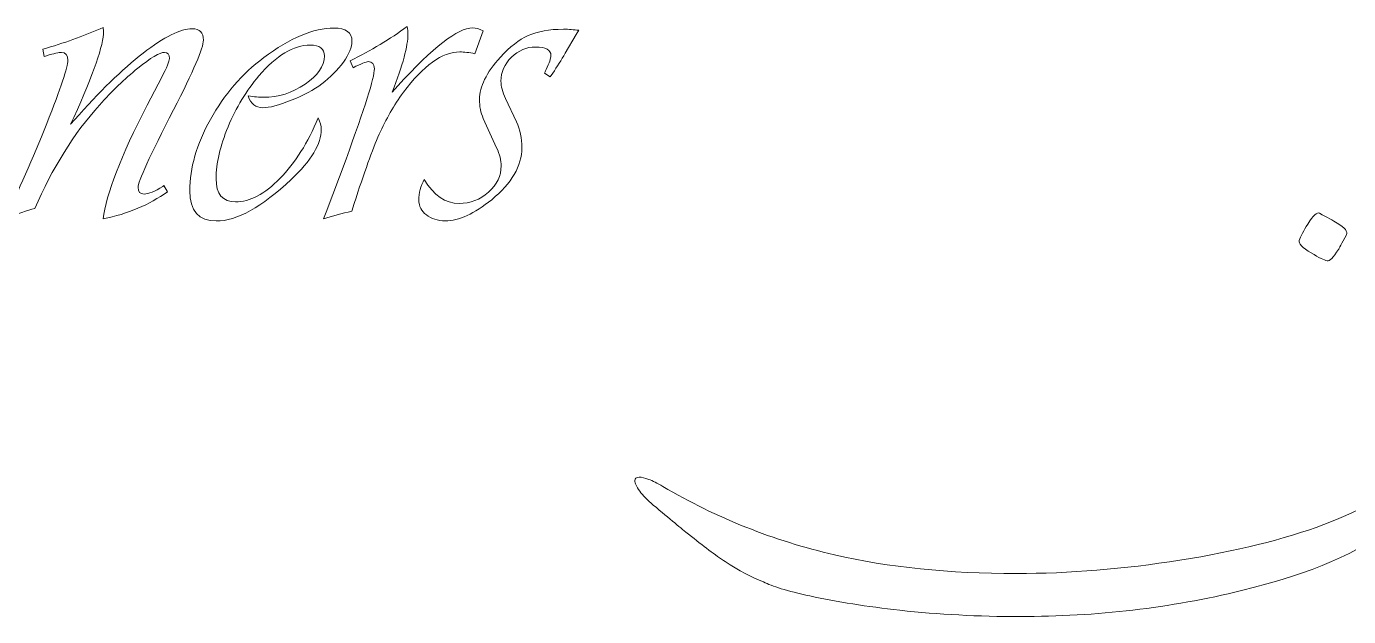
# Model space of a CAD drawing. Extents: x 846 to 947, y 421 to 797.
# Drawn here: x 932.702 to 933.437, y 741.919 to 742.247 of the extents above; entities that cross this region are included whole.
import ezdxf

# ---------------------------------------------------------------- set-up
doc = ezdxf.new("R2010")
doc.units = 0
doc.header["$MEASUREMENT"] = 0
doc.layers.add('Dim', color=252, linetype='CONTINUOUS', lineweight=0)
doc.layers.add('UG-Khartosha', color=252, linetype='CONTINUOUS', lineweight=20)

# ---------------------------------------------------------------- blocks, each defined once
blk = doc.blocks.new('fghty')
at = {"layer": 'UG-Khartosha'}
for points in [[(-277.68392, -82.16244), (-277.6807, -82.15736), (-277.67842, -82.15526), (-277.67706, -82.15614)], [(-277.67706, -82.15614), (-277.67254, -82.15852), (-277.66905, -82.16043), (-277.66672, -82.16187)], [(-277.68895, -82.17213), (-277.68797, -82.16947), (-277.68624, -82.16626), (-277.68392, -82.16244)], [(-277.66672, -82.16187), (-277.66215, -82.16472), (-277.66038, -82.167), (-277.66136, -82.16873)], [(-277.66136, -82.16873), (-277.6642, -82.17399), (-277.66574, -82.17688), (-277.66602, -82.1773)], [(-277.68186, -82.17935), (-277.68713, -82.17619), (-277.68951, -82.17376), (-277.68895, -82.17213)], [(-277.67268, -82.18387), (-277.67427, -82.18359), (-277.6773, -82.1821), (-277.68186, -82.17935)], [(-277.66602, -82.1773), (-277.66891, -82.18206), (-277.67114, -82.18425), (-277.67268, -82.18387)], [(-277.6746, -82.33791), (-277.64975, -82.32859), (-277.63423, -82.31866), (-277.62803, -82.30799)], [(-278.0661, -82.32645), (-278.06945, -82.3236), (-278.07211, -82.3209), (-278.07402, -82.31829)], [(-278.06875, -82.31148), (-278.06652, -82.31232), (-278.06377, -82.31372), (-278.0605, -82.31563)], [(-278.0605, -82.31563), (-278.02918, -82.33404), (-277.99577, -82.34733), (-277.96025, -82.35553)], [(-278.04545, -82.34351), (-278.04936, -82.34038), (-278.05626, -82.3347), (-278.0661, -82.32645)], [(-277.75853, -82.35865), (-277.72572, -82.35348), (-277.69776, -82.34653), (-277.6746, -82.33791)], [(-277.63595, -82.33912), (-277.65246, -82.35385), (-277.68135, -82.3663), (-277.72269, -82.37641)], [(-278.02406, -82.35949), (-278.0297, -82.35581), (-278.03683, -82.35049), (-278.04545, -82.34351)], [(-278.00164, -82.37133), (-278.00863, -82.36863), (-278.01613, -82.36466), (-278.02406, -82.35949)], [(-277.97461, -82.37953), (-277.98789, -82.37664), (-277.99688, -82.37389), (-278.00164, -82.37133)], [(-277.92217, -82.38787), (-277.94119, -82.38578), (-277.95867, -82.38298), (-277.97461, -82.37953)]]:
    blk.add_open_spline(points, degree=3, dxfattribs=at)
for points, knots in [([(-279.25096, -82.29863), (-279.25096, -82.29863), (-279.24883, -82.3022), (-279.24883, -82.3022), (-279.24883, -82.3022), (-279.25946, -82.3098), (-279.27198, -82.31509), (-279.28645, -82.31812), (-279.28645, -82.31812), (-279.2846, -82.30356), (-279.27605, -82.28145), (-279.26072, -82.25174), (-279.26072, -82.25174), (-279.26072, -82.25174), (-279.25213, -82.23532), (-279.25213, -82.23532), (-279.25213, -82.23532), (-279.24919, -82.22967), (-279.24775, -82.22605), (-279.24775, -82.22447), (-279.24775, -82.22447), (-279.24775, -82.22208), (-279.24869, -82.2209), (-279.25064, -82.2209), (-279.25064, -82.2209), (-279.2534, -82.2209), (-279.2586, -82.22397), (-279.26624, -82.23017), (-279.26624, -82.23017), (-279.27388, -82.23637), (-279.28134, -82.24351), (-279.28858, -82.2516), (-279.28858, -82.2516), (-279.30359, -82.26838), (-279.31616, -82.28855), (-279.32633, -82.31201), (-279.32633, -82.31201), (-279.33049, -82.31301), (-279.33637, -82.31509), (-279.34397, -82.31839), (-279.34397, -82.31839), (-279.33583, -82.30175), (-279.32764, -82.28312), (-279.31937, -82.26241), (-279.31937, -82.26241), (-279.3111, -82.2417), (-279.30698, -82.2294), (-279.30698, -82.2256), (-279.30698, -82.2256), (-279.30698, -82.22244), (-279.30825, -82.22086), (-279.31082, -82.22086), (-279.31082, -82.22086), (-279.31213, -82.22086), (-279.31503, -82.22153), (-279.31946, -82.22284), (-279.31946, -82.22284), (-279.31982, -82.22294), (-279.32027, -82.22307), (-279.32091, -82.22325), (-279.32091, -82.22325), (-279.32091, -82.22325), (-279.32172, -82.219), (-279.32172, -82.219), (-279.32172, -82.219), (-279.30933, -82.21547), (-279.29816, -82.2115), (-279.28817, -82.20707), (-279.28817, -82.20707), (-279.28817, -82.20707), (-279.28645, -82.2063), (-279.28645, -82.2063), (-279.28645, -82.2063), (-279.28627, -82.20743), (-279.28618, -82.20824), (-279.28618, -82.20869), (-279.28618, -82.20869), (-279.28618, -82.21651), (-279.29197, -82.23329), (-279.30354, -82.25888), (-279.30354, -82.25888), (-279.30354, -82.25888), (-279.3054, -82.26286), (-279.3054, -82.26286), (-279.3054, -82.26286), (-279.3054, -82.26286), (-279.30314, -82.26033), (-279.30314, -82.26033), (-279.30314, -82.26033), (-279.28867, -82.24383), (-279.27533, -82.23085), (-279.26308, -82.22135), (-279.26308, -82.22135), (-279.25082, -82.21186), (-279.24128, -82.20711), (-279.23441, -82.20711), (-279.23441, -82.20711), (-279.23007, -82.20711), (-279.22789, -82.20932), (-279.22789, -82.21371), (-279.22789, -82.21371), (-279.22789, -82.21832), (-279.23368, -82.23189), (-279.24526, -82.25441), (-279.24526, -82.25441), (-279.25914, -82.28127), (-279.26606, -82.29637), (-279.26606, -82.29971), (-279.26606, -82.29971), (-279.26606, -82.30229), (-279.26488, -82.30356), (-279.26249, -82.30356), (-279.26249, -82.30356), (-279.25982, -82.30356), (-279.2562, -82.30211), (-279.25164, -82.29917), (-279.25164, -82.29917), (-279.25164, -82.29917), (-279.25096, -82.29863), (-279.25096, -82.29863)], [0, 0, 0, 0, 0.033333, 0.033333, 0.033333, 0.033333, 0.066667, 0.066667, 0.066667, 0.066667, 0.1, 0.1, 0.1, 0.1, 0.133333, 0.133333, 0.133333, 0.133333, 0.166667, 0.166667, 0.166667, 0.166667, 0.2, 0.2, 0.2, 0.2, 0.233333, 0.233333, 0.233333, 0.233333, 0.266667, 0.266667, 0.266667, 0.266667, 0.3, 0.3, 0.3, 0.3, 0.333333, 0.333333, 0.333333, 0.333333, 0.366667, 0.366667, 0.366667, 0.366667, 0.4, 0.4, 0.4, 0.4, 0.433333, 0.433333, 0.433333, 0.433333, 0.466667, 0.466667, 0.466667, 0.466667, 0.5, 0.5, 0.5, 0.5, 0.533333, 0.533333, 0.533333, 0.533333, 0.566667, 0.566667, 0.566667, 0.566667, 0.6, 0.6, 0.6, 0.6, 0.633333, 0.633333, 0.633333, 0.633333, 0.666667, 0.666667, 0.666667, 0.666667, 0.7, 0.7, 0.7, 0.7, 0.733333, 0.733333, 0.733333, 0.733333, 0.766667, 0.766667, 0.766667, 0.766667, 0.8, 0.8, 0.8, 0.8, 0.833333, 0.833333, 0.833333, 0.833333, 0.866667, 0.866667, 0.866667, 0.866667, 0.9, 0.9, 0.9, 0.9, 0.933333, 0.933333, 0.933333, 0.933333, 0.966667, 0.966667, 0.966667, 0.966667, 1, 1, 1, 1]), ([(-279.16088, -82.25916), (-279.15966, -82.26164), (-279.15903, -82.26381), (-279.15903, -82.26576), (-279.15903, -82.26576), (-279.15903, -82.27426), (-279.16491, -82.28402), (-279.17666, -82.29506), (-279.17666, -82.29506), (-279.19376, -82.3112), (-279.20836, -82.31929), (-279.22034, -82.31929), (-279.22034, -82.31929), (-279.2307, -82.31929), (-279.23585, -82.31341), (-279.23585, -82.30166), (-279.23585, -82.30166), (-279.23585, -82.28841), (-279.23183, -82.27453), (-279.22374, -82.25997), (-279.22374, -82.25997), (-279.21564, -82.24536), (-279.20528, -82.23338), (-279.19267, -82.22393), (-279.19267, -82.22393), (-279.17729, -82.21245), (-279.1636, -82.2067), (-279.15157, -82.2067), (-279.15157, -82.2067), (-279.1446, -82.2067), (-279.14112, -82.20928), (-279.14112, -82.21439), (-279.14112, -82.21439), (-279.14112, -82.21774), (-279.1428, -82.22176), (-279.14614, -82.22651), (-279.14614, -82.22651), (-279.14953, -82.23121), (-279.15369, -82.23551), (-279.15876, -82.23926), (-279.15876, -82.23926), (-279.16341, -82.24274), (-279.16938, -82.24591), (-279.17657, -82.2488), (-279.17657, -82.2488), (-279.18376, -82.25174), (-279.18932, -82.25319), (-279.19321, -82.25319), (-279.19321, -82.25319), (-279.19737, -82.25319), (-279.20022, -82.25088), (-279.2018, -82.24631), (-279.2018, -82.24631), (-279.1981, -82.24681), (-279.19516, -82.24708), (-279.19294, -82.24708), (-279.19294, -82.24708), (-279.18408, -82.24708), (-279.17594, -82.24455), (-279.16848, -82.23948), (-279.16848, -82.23948), (-279.16102, -82.23442), (-279.15726, -82.2289), (-279.15726, -82.22298), (-279.15726, -82.22298), (-279.15726, -82.21877), (-279.16002, -82.21665), (-279.16549, -82.21665), (-279.16549, -82.21665), (-279.1753, -82.21665), (-279.1853, -82.22266), (-279.19556, -82.23464), (-279.19556, -82.23464), (-279.2028, -82.24315), (-279.20877, -82.25305), (-279.21347, -82.26431), (-279.21347, -82.26431), (-279.21813, -82.27561), (-279.22048, -82.2857), (-279.22048, -82.29452), (-279.22048, -82.29452), (-279.22048, -82.3036), (-279.21668, -82.30817), (-279.20908, -82.30817), (-279.20908, -82.30817), (-279.20081, -82.30817), (-279.19217, -82.3036), (-279.18317, -82.29447), (-279.18317, -82.29447), (-279.17422, -82.28533), (-279.16681, -82.27353), (-279.16088, -82.25916)], [0, 0, 0, 0, 0.043478, 0.043478, 0.043478, 0.043478, 0.086957, 0.086957, 0.086957, 0.086957, 0.130435, 0.130435, 0.130435, 0.130435, 0.173913, 0.173913, 0.173913, 0.173913, 0.217391, 0.217391, 0.217391, 0.217391, 0.26087, 0.26087, 0.26087, 0.26087, 0.304348, 0.304348, 0.304348, 0.304348, 0.347826, 0.347826, 0.347826, 0.347826, 0.391304, 0.391304, 0.391304, 0.391304, 0.434783, 0.434783, 0.434783, 0.434783, 0.478261, 0.478261, 0.478261, 0.478261, 0.521739, 0.521739, 0.521739, 0.521739, 0.565217, 0.565217, 0.565217, 0.565217, 0.608696, 0.608696, 0.608696, 0.608696, 0.652174, 0.652174, 0.652174, 0.652174, 0.695652, 0.695652, 0.695652, 0.695652, 0.73913, 0.73913, 0.73913, 0.73913, 0.782609, 0.782609, 0.782609, 0.782609, 0.826087, 0.826087, 0.826087, 0.826087, 0.869565, 0.869565, 0.869565, 0.869565, 0.913043, 0.913043, 0.913043, 0.913043, 0.956522, 0.956522, 0.956522, 0.956522, 1, 1, 1, 1]), ([(-279.06457, -82.20829), (-279.06457, -82.20829), (-279.06936, -82.22167), (-279.06936, -82.22167), (-279.06936, -82.22167), (-279.07271, -82.22099), (-279.07565, -82.22063), (-279.07823, -82.22063), (-279.07823, -82.22063), (-279.08849, -82.22063), (-279.09943, -82.2285), (-279.1111, -82.24419), (-279.1111, -82.24419), (-279.11657, -82.25169), (-279.12127, -82.25988), (-279.12521, -82.26869), (-279.12521, -82.26869), (-279.12914, -82.27756), (-279.13398, -82.29099), (-279.13981, -82.30912), (-279.13981, -82.30912), (-279.13981, -82.30912), (-279.1413, -82.3136), (-279.1413, -82.3136), (-279.1413, -82.3136), (-279.14705, -82.31486), (-279.15252, -82.31635), (-279.15772, -82.31812), (-279.15772, -82.31812), (-279.15772, -82.31812), (-279.15627, -82.31414), (-279.15627, -82.31414), (-279.15627, -82.31414), (-279.15627, -82.31414), (-279.1446, -82.28312), (-279.1446, -82.28312), (-279.1446, -82.28312), (-279.13357, -82.25328), (-279.12806, -82.23569), (-279.12806, -82.2304), (-279.12806, -82.2304), (-279.12806, -82.22764), (-279.12923, -82.22628), (-279.13163, -82.22628), (-279.13163, -82.22628), (-279.13294, -82.22628), (-279.13592, -82.22746), (-279.14049, -82.22985), (-279.14049, -82.22985), (-279.14049, -82.22985), (-279.14221, -82.22578), (-279.14221, -82.22578), (-279.14221, -82.22578), (-279.12986, -82.21977), (-279.11879, -82.21308), (-279.10897, -82.20575), (-279.10897, -82.20575), (-279.10861, -82.20733), (-279.10843, -82.20883), (-279.10843, -82.21014), (-279.10843, -82.21014), (-279.10843, -82.21692), (-279.11146, -82.22827), (-279.11757, -82.24419), (-279.11757, -82.24419), (-279.11757, -82.24419), (-279.1144, -82.24048), (-279.1144, -82.24048), (-279.1144, -82.24048), (-279.09383, -82.21787), (-279.07922, -82.20657), (-279.07068, -82.20657), (-279.07068, -82.20657), (-279.06882, -82.20657), (-279.06679, -82.20715), (-279.06457, -82.20829)], [0, 0, 0, 0, 0.052632, 0.052632, 0.052632, 0.052632, 0.105263, 0.105263, 0.105263, 0.105263, 0.157895, 0.157895, 0.157895, 0.157895, 0.210526, 0.210526, 0.210526, 0.210526, 0.263158, 0.263158, 0.263158, 0.263158, 0.315789, 0.315789, 0.315789, 0.315789, 0.368421, 0.368421, 0.368421, 0.368421, 0.421053, 0.421053, 0.421053, 0.421053, 0.473684, 0.473684, 0.473684, 0.473684, 0.526316, 0.526316, 0.526316, 0.526316, 0.578947, 0.578947, 0.578947, 0.578947, 0.631579, 0.631579, 0.631579, 0.631579, 0.684211, 0.684211, 0.684211, 0.684211, 0.736842, 0.736842, 0.736842, 0.736842, 0.789474, 0.789474, 0.789474, 0.789474, 0.842105, 0.842105, 0.842105, 0.842105, 0.894737, 0.894737, 0.894737, 0.894737, 0.947368, 0.947368, 0.947368, 0.947368, 1, 1, 1, 1]), ([(-279.00868, -82.20801), (-279.00868, -82.20801), (-279.01013, -82.21054), (-279.01013, -82.21054), (-279.01013, -82.21054), (-279.01013, -82.21054), (-279.01664, -82.2214), (-279.01664, -82.2214), (-279.01664, -82.2214), (-279.0189, -82.22529), (-279.02134, -82.22918), (-279.02392, -82.23307), (-279.02392, -82.23307), (-279.02392, -82.23307), (-279.02537, -82.23519), (-279.02537, -82.23519), (-279.02537, -82.23519), (-279.02537, -82.23519), (-279.02867, -82.23293), (-279.02867, -82.23293), (-279.02867, -82.23293), (-279.02821, -82.23193), (-279.02795, -82.23125), (-279.02776, -82.2308), (-279.02776, -82.2308), (-279.02591, -82.22701), (-279.02496, -82.22434), (-279.02496, -82.22275), (-279.02496, -82.22275), (-279.02496, -82.21941), (-279.0279, -82.21774), (-279.03382, -82.21774), (-279.03382, -82.21774), (-279.03925, -82.21774), (-279.04395, -82.21973), (-279.04802, -82.22375), (-279.04802, -82.22375), (-279.05209, -82.22777), (-279.05413, -82.23243), (-279.05413, -82.23772), (-279.05413, -82.23772), (-279.05413, -82.24057), (-279.05322, -82.24392), (-279.05146, -82.24781), (-279.05146, -82.24781), (-279.05146, -82.24781), (-279.04508, -82.26141), (-279.04508, -82.26141), (-279.04508, -82.26141), (-279.04296, -82.26603), (-279.04192, -82.27105), (-279.04192, -82.27652), (-279.04192, -82.27652), (-279.04192, -82.28719), (-279.0478, -82.29732), (-279.05955, -82.30686), (-279.05955, -82.30686), (-279.06968, -82.31504), (-279.07868, -82.31916), (-279.08655, -82.31916), (-279.08655, -82.31916), (-279.09107, -82.31916), (-279.09478, -82.31803), (-279.09767, -82.31577), (-279.09767, -82.31577), (-279.10061, -82.31355), (-279.10206, -82.31066), (-279.10206, -82.30709), (-279.10206, -82.30709), (-279.10206, -82.30297), (-279.10101, -82.29895), (-279.09889, -82.29506), (-279.09889, -82.29506), (-279.09342, -82.30442), (-279.08664, -82.30907), (-279.0785, -82.30907), (-279.0785, -82.30907), (-279.07203, -82.30907), (-279.06633, -82.30686), (-279.06141, -82.30247), (-279.06141, -82.30247), (-279.05648, -82.29804), (-279.05399, -82.29293), (-279.05399, -82.2871), (-279.05399, -82.2871), (-279.05399, -82.28402), (-279.05489, -82.28045), (-279.05666, -82.27652), (-279.05666, -82.27652), (-279.05666, -82.27652), (-279.06443, -82.25942), (-279.06443, -82.25942), (-279.06443, -82.25942), (-279.06593, -82.25608), (-279.0667, -82.25237), (-279.0667, -82.2483), (-279.0667, -82.2483), (-279.0667, -82.24098), (-279.06263, -82.23275), (-279.05449, -82.22366), (-279.05449, -82.22366), (-279.04902, -82.21765), (-279.04359, -82.21344), (-279.03816, -82.21104), (-279.03816, -82.21104), (-279.03274, -82.2086), (-279.02591, -82.20738), (-279.01768, -82.20738), (-279.01768, -82.20738), (-279.01452, -82.20738), (-279.01148, -82.20761), (-279.00868, -82.20801)], [0, 0, 0, 0, 0.035714, 0.035714, 0.035714, 0.035714, 0.071429, 0.071429, 0.071429, 0.071429, 0.107143, 0.107143, 0.107143, 0.107143, 0.142857, 0.142857, 0.142857, 0.142857, 0.178571, 0.178571, 0.178571, 0.178571, 0.214286, 0.214286, 0.214286, 0.214286, 0.25, 0.25, 0.25, 0.25, 0.285714, 0.285714, 0.285714, 0.285714, 0.321429, 0.321429, 0.321429, 0.321429, 0.357143, 0.357143, 0.357143, 0.357143, 0.392857, 0.392857, 0.392857, 0.392857, 0.428571, 0.428571, 0.428571, 0.428571, 0.464286, 0.464286, 0.464286, 0.464286, 0.5, 0.5, 0.5, 0.5, 0.535714, 0.535714, 0.535714, 0.535714, 0.571429, 0.571429, 0.571429, 0.571429, 0.607143, 0.607143, 0.607143, 0.607143, 0.642857, 0.642857, 0.642857, 0.642857, 0.678571, 0.678571, 0.678571, 0.678571, 0.714286, 0.714286, 0.714286, 0.714286, 0.75, 0.75, 0.75, 0.75, 0.785714, 0.785714, 0.785714, 0.785714, 0.821429, 0.821429, 0.821429, 0.821429, 0.857143, 0.857143, 0.857143, 0.857143, 0.892857, 0.892857, 0.892857, 0.892857, 0.928571, 0.928571, 0.928571, 0.928571, 0.964286, 0.964286, 0.964286, 0.964286, 1, 1, 1, 1]), ([(-278.07402, -82.31829), (-278.07593, -82.31573), (-278.07686, -82.31367), (-278.07686, -82.31223), (-278.07686, -82.31223), (-278.07686, -82.31088), (-278.07602, -82.31018), (-278.0743, -82.31018), (-278.0743, -82.31018), (-278.07281, -82.31018), (-278.07099, -82.3106), (-278.06875, -82.31148)], [0.3928571, 0.3928571, 0.3928571, 0.3928571, 0.4285714, 0.4285714, 0.4285714, 0.4285714, 0.4642857, 0.4642857, 0.4642857, 0.4642857, 0.5, 0.5, 0.5, 0.5]), ([(-277.96025, -82.35553), (-277.9287, -82.3628), (-277.89328, -82.36643), (-277.85403, -82.36643), (-277.85403, -82.36643), (-277.82318, -82.36643), (-277.79135, -82.36383), (-277.75853, -82.35865)], [0.57142857, 0.57142857, 0.57142857, 0.57142857, 0.60714286, 0.60714286, 0.60714286, 0.60714287, 0.64285714, 0.64285714, 0.64285714, 0.64285714]), ([(-277.72269, -82.37641), (-277.76399, -82.38652), (-277.8071, -82.39156), (-277.85198, -82.39156), (-277.85198, -82.39156), (-277.87612, -82.39156), (-277.89952, -82.39034), (-277.92217, -82.38787)], [0.10714286, 0.10714286, 0.10714286, 0.10714286, 0.14285714, 0.14285714, 0.14285714, 0.14285715, 0.17857143, 0.17857143, 0.17857143, 0.17857143])]:
    blk.add_open_spline(points, degree=3, knots=knots, dxfattribs=at)

msp = doc.modelspace()

# ---------------------------------------------------------------- block references
at = {"layer": 'Dim', "linetype": 'Continuous', "xscale": 0.952857142857144, "yscale": 0.952857142857144, "zscale": 0.952857142857144}
for p in [(1198.86452, 820.57743), (1198.0078, 820.42629)]:
    msp.add_blockref('fghty', p, dxfattribs=at)

doc.saveas('drawing.dxf')
